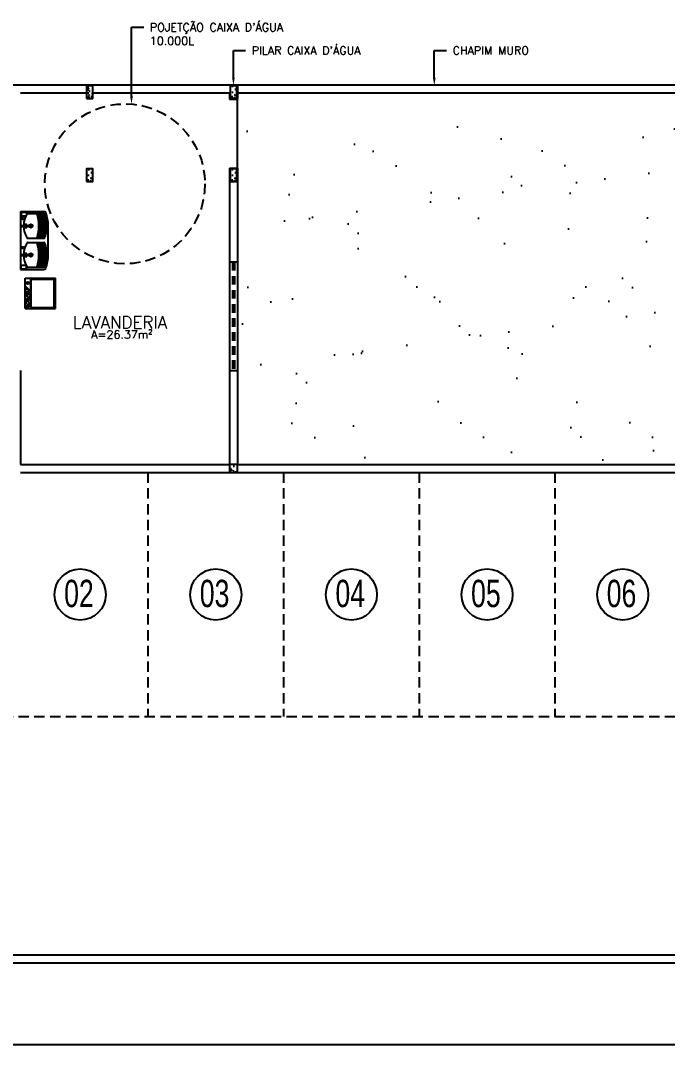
# Model space of a CAD drawing. Header units: millimetres. Extents: x 45003 to 46969, y 6653 to 6979.
# Drawn here: x 45052.52 to 45064.44, y 6835.07 to 6853.96 of the extents above; entities that cross this region are included whole.
import ezdxf
from ezdxf import colors
from ezdxf.entities.mleader import LeaderData, LeaderLine
from ezdxf.math import Vec2, Vec3

# ---------------------------------------------------------------- set-up
doc = ezdxf.new("R2010")
doc.units = ezdxf.units.MM
doc.linetypes.add('CONTINUO', pattern=[0])
doc.linetypes.add('HIDDEN', pattern=[9.525, 6.35, -3.175])
for name, color, linetype in [('ARQ-ALVENARIA', 4, 'Continuous'), ('ARQ-COTAS', 30, 'Continuous'), ('ARQ-EQ-COZ', 1, 'Continuous'), ('ARQ-ESQ-01', 1, 'Continuous'), ('ARQ-ESTRUTURA', 6, 'Continuous'), ('ARQ-HACHURA', 253, 'Continuous'), ('ARQ-PENA-01', 1, 'Continuous'), ('ARQ-PENA-02', 2, 'Continuous'), ('ARQ-PENA-FINA-CINZA', 8, 'Continuous'), ('ARQ-PROJ-01', 1, 'HIDDEN'), ('ARQ-PÇ-HIDROSSAN', 7, 'Continuous'), ('ARQ-TEXTO2', 2, 'Continuous'), ('ARQ-TEXTO3', 3, 'Continuous'), ('meio fio', 2, 'CONTINUO')]:
    doc.layers.add(name, color=color, linetype=linetype)
doc.styles.add('CELIO_COTA', font='technic_.ttf', dxfattribs={"width": 0.85})
doc.styles.add('ROMANS', font='romans.shx')
doc.styles.add('Romans_Anot', font='romans.shx')

# ---------------------------------------------------------------- blocks, each defined once
blk = doc.blocks.new('fdfdf')
at = {"layer": 'ARQ-PÇ-HIDROSSAN', "ltscale": 0.03}
for p, q in [((-0.535, 0), (-1.07, 0)), ((-1.07, 0), (-1.07, -0.432)), ((0, 0), (-0.535, 0)), ((0, 0), (0, -0.432)), ((-1.058, -0.022), (-1.058, -0.102)), ((-1.048, -0.012), (-0.998, -0.012)), ((-1.048, -0.112), (-1.014, -0.112)), ((-1.03, -0.139), (-1.03, -0.431)), ((-0.988, -0.022), (-0.988, -0.1)), ((-0.819, -0.007), (-0.819, -0.007)), ((-0.786, -0.007), (-0.786, -0.007)), ((-0.575, -0.139), (-0.575, -0.431)), ((-0.495, -0.139), (-0.495, -0.431)), ((-0.284, -0.007), (-0.284, -0.007)), ((-0.251, -0.007), (-0.251, -0.007)), ((-0.082, -0.022), (-0.082, -0.1)), ((-0.022, -0.012), (-0.072, -0.012)), ((-0.022, -0.112), (-0.056, -0.112)), ((-0.04, -0.139), (-0.04, -0.431)), ((-0.012, -0.022), (-0.012, -0.102)), ((-0.802, -0.51), (-0.267, -0.51))]:
    blk.add_line(p, q, dxfattribs=at)
at = {"layer": 'ARQ-PÇ-HIDROSSAN', "ltscale": 0.03, "extrusion": (0, 0, -1)}
for points in [[(0.786, -0.007, -0.087348), (0.786, -0.007), (0.778, -0.004, -0.3153), (0.777, -0.002), (0.777, 0), (0.828, 0), (0.828, -0.002, -0.315269), (0.827, -0.004), (0.819, -0.007, -0.087352), (0.819, -0.007)], [(0.251, -0.007, -0.087348), (0.251, -0.007), (0.243, -0.004, -0.3153), (0.242, -0.002), (0.242, 0), (0.293, 0), (0.293, -0.002, -0.315269), (0.292, -0.004), (0.284, -0.007, -0.087352), (0.284, -0.007)]]:
    blk.add_lwpolyline(points, format="xyb", dxfattribs=at)
at = {"layer": 'ARQ-PÇ-HIDROSSAN', "ltscale": 0.03}
for points in [[(-0.815, -0.096), (-0.836, -0.096), (-0.836, -0.107), (-0.815, -0.107)], [(-0.794, -0.134), (-0.794, -0.134), (-0.793, -0.134), (-0.793, -0.134), (-0.791, -0.137), (-0.79, -0.14), (-0.789, -0.143), (-0.79, -0.146), (-0.791, -0.149), (-0.793, -0.152), (-0.793, -0.152), (-0.794, -0.152), (-0.794, -0.152), (-0.796, -0.154), (-0.799, -0.155), (-0.802, -0.156), (-0.806, -0.155), (-0.809, -0.154), (-0.811, -0.152), (-0.811, -0.152), (-0.812, -0.152), (-0.812, -0.152), (-0.814, -0.149), (-0.815, -0.146), (-0.816, -0.143), (-0.815, -0.14), (-0.814, -0.137), (-0.812, -0.134), (-0.812, -0.134), (-0.811, -0.134), (-0.811, -0.134)], [(-0.808, -0.09), (-0.813, -0.091), (-0.813, -0.091), (-0.815, -0.096)], [(-0.813, -0.096), (-0.815, -0.096)], [(-0.808, -0.114), (-0.813, -0.112), (-0.813, -0.112), (-0.815, -0.107)], [(-0.815, -0.107), (-0.813, -0.107), (-0.812, -0.109)], [(-0.814, -0.097), (-0.813, -0.097), (-0.813, -0.097), (-0.813, -0.097), (-0.813, -0.096), (-0.813, -0.096), (-0.813, -0.096)], [(-0.814, -0.105), (-0.814, -0.105), (-0.814, -0.105), (-0.814, -0.104), (-0.814, -0.104), (-0.814, -0.104), (-0.814, -0.103), (-0.814, -0.103), (-0.814, -0.103), (-0.814, -0.102), (-0.814, -0.102), (-0.814, -0.101), (-0.814, -0.101), (-0.814, -0.1), (-0.814, -0.1), (-0.814, -0.1), (-0.814, -0.099), (-0.814, -0.099), (-0.814, -0.099), (-0.814, -0.098), (-0.814, -0.098), (-0.814, -0.098)], [(-0.813, -0.009), (-0.813, -0.093)], [(-0.812, -0.095), (-0.813, -0.096)], [(-0.81, -0.098), (-0.81, -0.099), (-0.811, -0.099), (-0.811, -0.1), (-0.811, -0.101), (-0.811, -0.102), (-0.811, -0.103), (-0.811, -0.104), (-0.811, -0.104), (-0.81, -0.105), (-0.81, -0.106)], [(-0.811, -0.112), (-0.811, -0.143)], [(-0.808, -0.091), (-0.809, -0.092)], [(-0.809, -0.097), (-0.809, -0.096), (-0.808, -0.095)], [(-0.808, -0.109), (-0.808, -0.108), (-0.809, -0.107)], [(-0.808, -0.112), (-0.809, -0.111)], [(-0.797, -0.09), (-0.797, -0.068), (-0.808, -0.068), (-0.808, -0.091)], [(-0.797, -0.091), (-0.797, -0.091), (-0.797, -0.091), (-0.797, -0.091), (-0.798, -0.091), (-0.798, -0.091), (-0.798, -0.091), (-0.799, -0.09), (-0.799, -0.09), (-0.799, -0.09), (-0.799, -0.09), (-0.8, -0.09), (-0.8, -0.09), (-0.8, -0.09), (-0.8, -0.09), (-0.801, -0.09), (-0.801, -0.09), (-0.802, -0.09), (-0.802, -0.09), (-0.802, -0.09), (-0.803, -0.09), (-0.803, -0.09), (-0.804, -0.09), (-0.804, -0.09), (-0.805, -0.09), (-0.805, -0.09), (-0.805, -0.09), (-0.805, -0.09), (-0.806, -0.09), (-0.806, -0.09), (-0.806, -0.09), (-0.807, -0.091), (-0.807, -0.091), (-0.807, -0.091), (-0.808, -0.091), (-0.808, -0.091), (-0.808, -0.091), (-0.808, -0.091)], [(-0.808, -0.112), (-0.808, -0.112), (-0.808, -0.112), (-0.808, -0.112), (-0.807, -0.112), (-0.807, -0.112), (-0.807, -0.113), (-0.806, -0.113), (-0.806, -0.113), (-0.806, -0.113), (-0.806, -0.113), (-0.805, -0.113), (-0.805, -0.113), (-0.805, -0.113), (-0.805, -0.113), (-0.804, -0.113), (-0.804, -0.113), (-0.803, -0.113), (-0.803, -0.113), (-0.802, -0.113), (-0.802, -0.113), (-0.802, -0.113), (-0.801, -0.113), (-0.801, -0.113), (-0.8, -0.113), (-0.8, -0.113), (-0.8, -0.113), (-0.8, -0.113), (-0.799, -0.113), (-0.799, -0.113), (-0.799, -0.113), (-0.799, -0.113), (-0.798, -0.113), (-0.798, -0.112), (-0.798, -0.112), (-0.797, -0.112), (-0.797, -0.112), (-0.797, -0.112), (-0.797, -0.112)], [(-0.808, -0.112), (-0.808, -0.135), (-0.797, -0.135), (-0.797, -0.112)], [(-0.807, -0.094), (-0.806, -0.094), (-0.805, -0.094), (-0.805, -0.093), (-0.804, -0.093), (-0.802, -0.093), (-0.801, -0.093), (-0.8, -0.093), (-0.8, -0.094), (-0.799, -0.094), (-0.798, -0.094)], [(-0.807, -0.109), (-0.806, -0.11), (-0.805, -0.11), (-0.805, -0.11), (-0.804, -0.11), (-0.802, -0.11), (-0.801, -0.11), (-0.8, -0.11), (-0.8, -0.11), (-0.799, -0.109), (-0.798, -0.109)], [(-0.797, -0.09), (-0.792, -0.091), (-0.792, -0.091), (-0.79, -0.096)], [(-0.797, -0.091), (-0.797, -0.09)], [(-0.796, -0.092), (-0.797, -0.091)], [(-0.796, -0.096), (-0.797, -0.095), (-0.797, -0.095)], [(-0.79, -0.107), (-0.792, -0.112), (-0.792, -0.112), (-0.797, -0.114)], [(-0.796, -0.107), (-0.796, -0.108), (-0.797, -0.108)], [(-0.797, -0.112), (-0.796, -0.111)], [(-0.795, -0.097), (-0.795, -0.098), (-0.794, -0.099), (-0.794, -0.099), (-0.794, -0.1), (-0.794, -0.102)], [(-0.795, -0.106), (-0.795, -0.105), (-0.794, -0.104), (-0.794, -0.104), (-0.794, -0.103), (-0.794, -0.102)], [(-0.794, -0.112), (-0.794, -0.143)], [(-0.792, -0.096), (-0.793, -0.095)], [(-0.792, -0.107), (-0.793, -0.109)], [(-0.792, -0.009), (-0.792, -0.093)], [(-0.792, -0.096), (-0.792, -0.096), (-0.792, -0.096), (-0.792, -0.097), (-0.792, -0.097), (-0.792, -0.097), (-0.791, -0.097)], [(-0.79, -0.107), (-0.769, -0.107), (-0.769, -0.096), (-0.792, -0.096)], [(-0.791, -0.106), (-0.792, -0.106), (-0.792, -0.107), (-0.792, -0.107), (-0.792, -0.107), (-0.792, -0.107), (-0.792, -0.107)], [(-0.792, -0.107), (-0.79, -0.107)], [(-0.791, -0.098), (-0.791, -0.098), (-0.791, -0.098), (-0.791, -0.099), (-0.791, -0.099), (-0.791, -0.099), (-0.791, -0.1), (-0.791, -0.1), (-0.791, -0.1), (-0.791, -0.101), (-0.791, -0.101), (-0.791, -0.102), (-0.791, -0.102), (-0.791, -0.103), (-0.791, -0.103), (-0.791, -0.103), (-0.791, -0.104), (-0.791, -0.104), (-0.791, -0.104), (-0.791, -0.105), (-0.791, -0.105), (-0.791, -0.105), (-0.791, -0.106)], [(-0.28, -0.096), (-0.301, -0.096), (-0.301, -0.107), (-0.28, -0.107)], [(-0.259, -0.134), (-0.259, -0.134), (-0.258, -0.134), (-0.258, -0.134), (-0.256, -0.137), (-0.255, -0.14), (-0.254, -0.143), (-0.255, -0.146), (-0.256, -0.149), (-0.258, -0.152), (-0.258, -0.152), (-0.259, -0.152), (-0.259, -0.152), (-0.261, -0.154), (-0.264, -0.155), (-0.267, -0.156), (-0.271, -0.155), (-0.274, -0.154), (-0.276, -0.152), (-0.276, -0.152), (-0.277, -0.152), (-0.277, -0.152), (-0.279, -0.149), (-0.28, -0.146), (-0.281, -0.143), (-0.28, -0.14), (-0.279, -0.137), (-0.277, -0.134), (-0.277, -0.134), (-0.276, -0.134), (-0.276, -0.134)], [(-0.273, -0.09), (-0.278, -0.091), (-0.278, -0.091), (-0.28, -0.096)], [(-0.278, -0.096), (-0.28, -0.096)], [(-0.273, -0.114), (-0.278, -0.112), (-0.278, -0.112), (-0.28, -0.107)], [(-0.28, -0.107), (-0.278, -0.107), (-0.277, -0.109)], [(-0.279, -0.097), (-0.278, -0.097), (-0.278, -0.097), (-0.278, -0.097), (-0.278, -0.096), (-0.278, -0.096), (-0.278, -0.096)], [(-0.279, -0.105), (-0.279, -0.105), (-0.279, -0.105), (-0.279, -0.104), (-0.279, -0.104), (-0.279, -0.104), (-0.279, -0.103), (-0.279, -0.103), (-0.279, -0.103), (-0.279, -0.102), (-0.279, -0.102), (-0.279, -0.101), (-0.279, -0.101), (-0.279, -0.1), (-0.279, -0.1), (-0.279, -0.1), (-0.279, -0.099), (-0.279, -0.099), (-0.279, -0.099), (-0.279, -0.098), (-0.279, -0.098), (-0.279, -0.098)], [(-0.278, -0.009), (-0.278, -0.093)], [(-0.277, -0.095), (-0.278, -0.096)], [(-0.275, -0.098), (-0.275, -0.099), (-0.276, -0.099), (-0.276, -0.1), (-0.276, -0.101), (-0.276, -0.102), (-0.276, -0.103), (-0.276, -0.104), (-0.276, -0.104), (-0.275, -0.105), (-0.275, -0.106)], [(-0.276, -0.112), (-0.276, -0.143)], [(-0.273, -0.091), (-0.274, -0.092)], [(-0.274, -0.097), (-0.274, -0.096), (-0.273, -0.095)], [(-0.273, -0.109), (-0.273, -0.108), (-0.274, -0.107)], [(-0.273, -0.112), (-0.274, -0.111)], [(-0.262, -0.09), (-0.262, -0.068), (-0.273, -0.068), (-0.273, -0.091)], [(-0.262, -0.091), (-0.262, -0.091), (-0.262, -0.091), (-0.262, -0.091), (-0.263, -0.091), (-0.263, -0.091), (-0.263, -0.091), (-0.264, -0.09), (-0.264, -0.09), (-0.264, -0.09), (-0.264, -0.09), (-0.265, -0.09), (-0.265, -0.09), (-0.265, -0.09), (-0.265, -0.09), (-0.266, -0.09), (-0.266, -0.09), (-0.267, -0.09), (-0.267, -0.09), (-0.267, -0.09), (-0.268, -0.09), (-0.268, -0.09), (-0.269, -0.09), (-0.269, -0.09), (-0.27, -0.09), (-0.27, -0.09), (-0.27, -0.09), (-0.27, -0.09), (-0.271, -0.09), (-0.271, -0.09), (-0.271, -0.09), (-0.272, -0.091), (-0.272, -0.091), (-0.272, -0.091), (-0.273, -0.091), (-0.273, -0.091), (-0.273, -0.091), (-0.273, -0.091)], [(-0.273, -0.112), (-0.273, -0.112), (-0.273, -0.112), (-0.273, -0.112), (-0.272, -0.112), (-0.272, -0.112), (-0.272, -0.113), (-0.271, -0.113), (-0.271, -0.113), (-0.271, -0.113), (-0.271, -0.113), (-0.27, -0.113), (-0.27, -0.113), (-0.27, -0.113), (-0.27, -0.113), (-0.269, -0.113), (-0.269, -0.113), (-0.268, -0.113), (-0.268, -0.113), (-0.267, -0.113), (-0.267, -0.113), (-0.267, -0.113), (-0.266, -0.113), (-0.266, -0.113), (-0.265, -0.113), (-0.265, -0.113), (-0.265, -0.113), (-0.265, -0.113), (-0.264, -0.113), (-0.264, -0.113), (-0.264, -0.113), (-0.264, -0.113), (-0.263, -0.113), (-0.263, -0.112), (-0.263, -0.112), (-0.262, -0.112), (-0.262, -0.112), (-0.262, -0.112), (-0.262, -0.112)], [(-0.273, -0.112), (-0.273, -0.135), (-0.262, -0.135), (-0.262, -0.112)], [(-0.272, -0.094), (-0.271, -0.094), (-0.27, -0.094), (-0.27, -0.093), (-0.269, -0.093), (-0.267, -0.093), (-0.266, -0.093), (-0.265, -0.093), (-0.265, -0.094), (-0.264, -0.094), (-0.263, -0.094)], [(-0.272, -0.109), (-0.271, -0.11), (-0.27, -0.11), (-0.27, -0.11), (-0.269, -0.11), (-0.267, -0.11), (-0.266, -0.11), (-0.265, -0.11), (-0.265, -0.11), (-0.264, -0.109), (-0.263, -0.109)], [(-0.262, -0.09), (-0.257, -0.091), (-0.257, -0.091), (-0.255, -0.096)], [(-0.262, -0.091), (-0.262, -0.09)], [(-0.261, -0.092), (-0.262, -0.091)], [(-0.261, -0.096), (-0.262, -0.095), (-0.262, -0.095)], [(-0.255, -0.107), (-0.257, -0.112), (-0.257, -0.112), (-0.262, -0.114)], [(-0.261, -0.107), (-0.261, -0.108), (-0.262, -0.108)], [(-0.262, -0.112), (-0.261, -0.111)], [(-0.26, -0.097), (-0.26, -0.098), (-0.259, -0.099), (-0.259, -0.099), (-0.259, -0.1), (-0.259, -0.102)], [(-0.26, -0.106), (-0.26, -0.105), (-0.259, -0.104), (-0.259, -0.104), (-0.259, -0.103), (-0.259, -0.102)], [(-0.259, -0.112), (-0.259, -0.143)], [(-0.257, -0.096), (-0.258, -0.095)], [(-0.257, -0.107), (-0.258, -0.109)], [(-0.257, -0.009), (-0.257, -0.093)], [(-0.257, -0.096), (-0.257, -0.096), (-0.257, -0.096), (-0.257, -0.097), (-0.257, -0.097), (-0.257, -0.097), (-0.256, -0.097)], [(-0.255, -0.107), (-0.234, -0.107), (-0.234, -0.096), (-0.257, -0.096)], [(-0.256, -0.106), (-0.257, -0.106), (-0.257, -0.107), (-0.257, -0.107), (-0.257, -0.107), (-0.257, -0.107), (-0.257, -0.107)], [(-0.257, -0.107), (-0.255, -0.107)], [(-0.256, -0.098), (-0.256, -0.098), (-0.256, -0.098), (-0.256, -0.099), (-0.256, -0.099), (-0.256, -0.099), (-0.256, -0.1), (-0.256, -0.1), (-0.256, -0.1), (-0.256, -0.101), (-0.256, -0.101), (-0.256, -0.102), (-0.256, -0.102), (-0.256, -0.103), (-0.256, -0.103), (-0.256, -0.103), (-0.256, -0.104), (-0.256, -0.104), (-0.256, -0.104), (-0.256, -0.105), (-0.256, -0.105), (-0.256, -0.105), (-0.256, -0.106)]]:
    blk.add_lwpolyline(points, dxfattribs=at)
for points in [[(-0.819, -0.007, 0.388884), (-0.817, -0.009), (-0.815, -0.009), (-0.813, -0.009)], [(-0.808, -0.091, 0.277736), (-0.814, -0.102, 1), (-0.791, -0.102, 0.277743), (-0.797, -0.091)], [(-0.813, -0.009), (-0.79, -0.009), (-0.788, -0.009, 0.388884), (-0.786, -0.007)], [(-0.808, -0.095, 0.226245), (-0.811, -0.102, 1), (-0.794, -0.102)], [(-0.811, -0.143, 1), (-0.794, -0.143)], [(-0.797, -0.091, 0.24851), (-0.808, -0.091)], [(-0.794, -0.102, 0.630995), (-0.808, -0.095)], [(-0.284, -0.007, 0.388884), (-0.282, -0.009), (-0.28, -0.009), (-0.278, -0.009)], [(-0.273, -0.091, 0.277736), (-0.279, -0.102, 1), (-0.256, -0.102, 0.277743), (-0.262, -0.091)], [(-0.278, -0.009), (-0.255, -0.009), (-0.253, -0.009, 0.388884), (-0.251, -0.007)], [(-0.273, -0.095, 0.226245), (-0.276, -0.102, 1), (-0.259, -0.102)], [(-0.276, -0.143, 1), (-0.259, -0.143)], [(-0.262, -0.091, 0.24851), (-0.273, -0.091)], [(-0.259, -0.102, 0.630995), (-0.273, -0.095)]]:
    blk.add_lwpolyline(points, format="xyb", dxfattribs=at)
for points in [[(-0.792, -0.104), (-0.792, -0.105), (-0.792, -0.106), (-0.793, -0.107), (-0.794, -0.108), (-0.795, -0.109), (-0.796, -0.11), (-0.796, -0.11), (-0.797, -0.111), (-0.798, -0.112), (-0.799, -0.112), (-0.8, -0.112), (-0.801, -0.112), (-0.802, -0.112), (-0.804, -0.112), (-0.805, -0.112), (-0.806, -0.112), (-0.807, -0.112), (-0.808, -0.111), (-0.809, -0.11), (-0.809, -0.11), (-0.81, -0.109), (-0.811, -0.108), (-0.812, -0.107), (-0.813, -0.106), (-0.813, -0.105), (-0.813, -0.104), (-0.813, -0.103), (-0.813, -0.102), (-0.813, -0.1), (-0.813, -0.099), (-0.813, -0.098), (-0.813, -0.098), (-0.812, -0.096), (-0.811, -0.095), (-0.81, -0.094), (-0.809, -0.093), (-0.809, -0.093), (-0.808, -0.092), (-0.807, -0.092), (-0.806, -0.091), (-0.805, -0.091), (-0.804, -0.091), (-0.802, -0.091), (-0.801, -0.091), (-0.8, -0.091), (-0.799, -0.091), (-0.798, -0.092), (-0.797, -0.092), (-0.796, -0.093), (-0.796, -0.093), (-0.795, -0.094), (-0.794, -0.095), (-0.793, -0.096), (-0.792, -0.098), (-0.792, -0.098), (-0.792, -0.099), (-0.792, -0.1), (-0.792, -0.102), (-0.792, -0.103)], [(-0.802, -0.102), (-0.802, -0.102), (-0.802, -0.102), (-0.802, -0.102), (-0.802, -0.102), (-0.802, -0.102), (-0.802, -0.102), (-0.803, -0.102), (-0.803, -0.102), (-0.803, -0.102), (-0.803, -0.102), (-0.803, -0.102), (-0.803, -0.102), (-0.803, -0.102), (-0.803, -0.102), (-0.803, -0.102), (-0.803, -0.102), (-0.803, -0.102), (-0.802, -0.102), (-0.802, -0.102), (-0.802, -0.102), (-0.802, -0.102), (-0.802, -0.102), (-0.802, -0.102)], [(-0.257, -0.104), (-0.257, -0.105), (-0.257, -0.106), (-0.258, -0.107), (-0.259, -0.108), (-0.26, -0.109), (-0.261, -0.11), (-0.261, -0.11), (-0.262, -0.111), (-0.263, -0.112), (-0.264, -0.112), (-0.265, -0.112), (-0.266, -0.112), (-0.267, -0.112), (-0.269, -0.112), (-0.27, -0.112), (-0.271, -0.112), (-0.272, -0.112), (-0.273, -0.111), (-0.274, -0.11), (-0.274, -0.11), (-0.275, -0.109), (-0.276, -0.108), (-0.277, -0.107), (-0.278, -0.106), (-0.278, -0.105), (-0.278, -0.104), (-0.278, -0.103), (-0.278, -0.102), (-0.278, -0.1), (-0.278, -0.099), (-0.278, -0.098), (-0.278, -0.098), (-0.277, -0.096), (-0.276, -0.095), (-0.275, -0.094), (-0.274, -0.093), (-0.274, -0.093), (-0.273, -0.092), (-0.272, -0.092), (-0.271, -0.091), (-0.27, -0.091), (-0.269, -0.091), (-0.267, -0.091), (-0.266, -0.091), (-0.265, -0.091), (-0.264, -0.091), (-0.263, -0.092), (-0.262, -0.092), (-0.261, -0.093), (-0.261, -0.093), (-0.26, -0.094), (-0.259, -0.095), (-0.258, -0.096), (-0.257, -0.098), (-0.257, -0.098), (-0.257, -0.099), (-0.257, -0.1), (-0.257, -0.102), (-0.257, -0.103)], [(-0.267, -0.102), (-0.267, -0.102), (-0.267, -0.102), (-0.267, -0.102), (-0.267, -0.102), (-0.267, -0.102), (-0.267, -0.102), (-0.268, -0.102), (-0.268, -0.102), (-0.268, -0.102), (-0.268, -0.102), (-0.268, -0.102), (-0.268, -0.102), (-0.268, -0.102), (-0.268, -0.102), (-0.268, -0.102), (-0.268, -0.102), (-0.268, -0.102), (-0.267, -0.102), (-0.267, -0.102), (-0.267, -0.102), (-0.267, -0.102), (-0.267, -0.102), (-0.267, -0.102)]]:
    blk.add_lwpolyline(points, close=True, dxfattribs=at)
for centre, radius in [((-0.802, -0.19), 0.032), ((-0.802, -0.19), 0.0225), ((-0.667, -0.04), 0.0175), ((-0.267, -0.19), 0.032), ((-0.267, -0.19), 0.0225), ((-0.132, -0.04), 0.0175)]:
    blk.add_circle(centre, radius, dxfattribs=at)
for centre, radius, start, end in [((-1.048, -0.022), 0.01, 90, 180), ((-1.048, -0.102), 0.01, 180, 270), ((-1.005, -0.139), 0.025, 119.949, 180), ((-0.802, -0.491), 0.431, 91.417, 119.949), ((-1.014, -0.114), 0.0015, 299.2523, 90), ((-0.998, -0.022), 0.01, 0, 90), ((-0.986, -0.1), 0.0015, 180, 295.2015), ((-0.802, -0.491), 0.431, 60.051, 88.5831), ((-0.6, -0.139), 0.025, 0, 60.051), ((-0.47, -0.139), 0.025, 119.949, 180), ((-0.267, -0.491), 0.431, 91.417, 119.949), ((-0.267, -0.491), 0.431, 60.051, 88.5831), ((-0.084, -0.1), 0.0015, 244.7985, 0), ((-0.072, -0.022), 0.01, 90, 180), ((-0.056, -0.114), 0.0015, 90, 240.7477), ((-0.065, -0.139), 0.025, 0, 60.051), ((-0.022, -0.022), 0.01, 0, 90), ((-0.022, -0.102), 0.01, 270, 0), ((-1.018, -0.296), 0.012, 180, 253.0423), ((-0.802, 0.411), 0.751, 253.0423, 286.9577), ((-0.998, -0.321), 0.00699, 75.0565, 255.0564), ((-0.998, -0.35), 0.00699, 75.0565, 255.0564), ((-0.998, -0.378), 0.00699, 75.0565, 255.0564), ((-0.802, 0.411), 0.765, 255.0564, 284.9436), ((-0.802, 0.382), 0.765, 255.0564, 284.9436), ((-0.802, 0.382), 0.751, 255.0564, 284.9436), ((-0.802, 0.354), 0.751, 255.0564, 284.9436), ((-0.607, -0.321), 0.00699, 284.9436, 104.9435), ((-0.607, -0.35), 0.00699, 284.9436, 104.9435), ((-0.607, -0.378), 0.00699, 284.9436, 104.9435), ((-0.587, -0.296), 0.012, 286.9577, 0), ((-0.483, -0.296), 0.012, 180, 253.0423), ((-0.267, 0.411), 0.751, 253.0423, 286.9577), ((-0.463, -0.321), 0.00699, 75.0565, 255.0564), ((-0.463, -0.35), 0.00699, 75.0565, 255.0564), ((-0.463, -0.378), 0.00699, 75.0565, 255.0564), ((-0.267, 0.411), 0.765, 255.0564, 284.9436), ((-0.267, 0.382), 0.765, 255.0564, 284.9436), ((-0.267, 0.382), 0.751, 255.0564, 284.9436), ((-0.267, 0.354), 0.751, 255.0564, 284.9436), ((-0.072, -0.321), 0.00699, 284.9436, 104.9435), ((-0.072, -0.35), 0.00699, 284.9436, 104.9435), ((-0.072, -0.378), 0.00699, 284.9436, 104.9435), ((-0.052, -0.296), 0.012, 286.9577, 0), ((-1.03, -0.432), 0.04, 180, 251.0502), ((-0.802, 0.231), 0.741, 251.0502, 270), ((-1.005, -0.431), 0.025, 180, 252.9734), ((-0.802, 0.231), 0.717, 252.9734, 287.0266), ((-0.998, -0.407), 0.00699, 75.0565, 255.0564), ((-0.998, -0.435), 0.00699, 75.0565, 255.0564), ((-0.802, 0.354), 0.765, 255.0564, 284.9436), ((-0.802, 0.325), 0.765, 255.0564, 284.9436), ((-0.802, 0.297), 0.765, 255.0564, 284.9436), ((-0.802, 0.325), 0.751, 255.0564, 284.9436), ((-0.802, 0.297), 0.751, 255.0564, 284.9436), ((-0.607, -0.407), 0.00699, 284.9436, 104.9435), ((-0.607, -0.435), 0.00699, 284.9436, 104.9435), ((-0.6, -0.431), 0.025, 287.0266, 0), ((-0.47, -0.431), 0.025, 180, 252.9734), ((-0.267, 0.231), 0.717, 252.9734, 287.0266), ((-0.463, -0.407), 0.00699, 75.0565, 255.0564), ((-0.463, -0.435), 0.00699, 75.0565, 255.0564), ((-0.267, 0.354), 0.765, 255.0564, 284.9436), ((-0.267, 0.325), 0.765, 255.0564, 284.9436), ((-0.267, 0.297), 0.765, 255.0564, 284.9436), ((-0.267, 0.325), 0.751, 255.0564, 284.9436), ((-0.267, 0.297), 0.751, 255.0564, 284.9436), ((-0.267, 0.231), 0.741, 270, 288.9498), ((-0.072, -0.407), 0.00699, 284.9436, 104.9435), ((-0.072, -0.435), 0.00699, 284.9436, 104.9435), ((-0.065, -0.431), 0.025, 287.0266, 0), ((-0.04, -0.432), 0.04, 288.9498, 0)]:
    blk.add_arc(centre, radius, start, end, dxfattribs=at)
for points in [[(-0.814, -0.097), (-0.814, -0.098), (-0.814, -0.098), (-0.814, -0.098)], [(-0.791, -0.097), (-0.791, -0.098), (-0.791, -0.098), (-0.791, -0.098)], [(-0.791, -0.106), (-0.791, -0.106), (-0.791, -0.106), (-0.791, -0.106)], [(-0.279, -0.097), (-0.279, -0.098), (-0.279, -0.098), (-0.279, -0.098)], [(-0.256, -0.097), (-0.256, -0.098), (-0.256, -0.098), (-0.256, -0.098)], [(-0.256, -0.106), (-0.256, -0.106), (-0.256, -0.106), (-0.256, -0.106)]]:
    blk.add_open_spline(points, degree=3, dxfattribs=at)
blk = doc.blocks.new('*X124')
at = {"color": 0}
for p, q in [((81.281, 89.907), (81.329, 89.955)), ((81.281, 89.943), (81.293, 89.955)), ((81.291, 89.882), (81.335, 89.926)), ((81.308, 89.864), (81.399, 89.955)), ((81.344, 89.935), (81.344, 89.935)), ((81.353, 89.944), (81.364, 89.955)), ((81.379, 89.864), (81.47, 89.955)), ((81.388, 89.909), (81.432, 89.953)), ((81.423, 89.873), (81.468, 89.917)), ((81.45, 89.864), (81.541, 89.955)), ((81.476, 89.926), (81.476, 89.926)), ((81.485, 89.935), (81.505, 89.955)), ((81.521, 89.864), (81.611, 89.955)), ((81.521, 89.9), (81.565, 89.944)), ((81.556, 89.864), (81.6, 89.909)), ((81.574, 89.953), (81.574, 89.953)), ((81.591, 89.864), (81.682, 89.955)), ((81.609, 89.917), (81.609, 89.917)), ((81.618, 89.926), (81.647, 89.955)), ((81.282, 89.873), (81.282, 89.873)), ((81.344, 89.864), (81.37, 89.891)), ((81.379, 89.9), (81.379, 89.9)), ((81.485, 89.864), (81.503, 89.882)), ((81.512, 89.891), (81.512, 89.891))]:
    blk.add_line(p, q, dxfattribs=at)
blk = doc.blocks.new('Mroup1p')
for p, q in [((-0.56, 0), (-0.56, -0.56)), ((-0.56, 0), (0, 0)), ((-0.14, 0), (-0.231, -0.091)), ((0, 0), (0, -0.56)), ((-0.54, -0.111), (-0.54, -0.54)), ((-0.54, -0.111), (-0.02, -0.111)), ((-0.02, -0.111), (-0.02, -0.54)), ((-0.56, -0.56), (0, -0.56)), ((-0.54, -0.54), (-0.02, -0.54))]:
    blk.add_line(p, q)
at = {"const_width": 0.005}
blk.add_lwpolyline([(-0.56, -0.091), (0, -0.091)], dxfattribs=at)
blk.add_circle((-0.09, -0.052), 0.0235)
blk.add_blockref('*X124', (-81.841, -89.955))

msp = doc.modelspace()

# ---------------------------------------------------------------- hatches: boundary and pattern name
at = {"layer": 'ARQ-HACHURA'}
h = msp.add_hatch(dxfattribs=at)
h.set_pattern_fill('AR-CONC', color=256, scale=0.03, double=1)
h.set_pattern_definition([(50, (0, -26.11497), (0.2151780548, -0.0188256405), [0.0225, -0.2475]), (355, (0, -26.11497), (-0.0416254001, 0.2256576401), [0.018, -0.198]), (100.45144446, (0.01793, -26.11654), (0.173552654, 0.2068319973), [0.0191220576, -0.2103426336]), (46.1842, (0, -26.05497), (0.3201723992, -0.0496557842), [0.03375, -0.37125]), (96.6356355, (0.02668, -26.0591), (0.2803985837, 0.2922355802), [0.0286831026, -0.315514128]), (351.184164, (0, -26.05497), (0.2803985835, 0.29223558), [0.027, -0.2970000003]), (21, (0.03, -26.06997), (0.17907211564, -0.1207856672), [0.0225, -0.2475]), (326, (0.03, -26.06997), (0.0729945996, 0.2175450135), [0.018, -0.198]), (71.45144474, (0.04492, -26.08003), (0.252066713, 0.0967593458), [0.019122057, -0.2103426336]), (37.5, (0, -26.11497), (0.0036479566, 0.09986815615), [0, -0.1956, 0, -0.201, 0, -0.19875]), (7.5, (0, -26.11497), (0.07892086123, 0.11832351356), [0, -0.1146, 0, -0.1911, 0, -0.07575]), (327.5, (-0.0669, -26.11497), (0.16014673085, -0.00676646152), [0, -0.075, 0, -0.234, 0, -0.3105]), (317.5, (-0.0969, -26.11497), (0.1749558508, 0.0300314947), [0, -0.0975, 0, -0.1554, 0, -0.2205])])
h.paths.add_polyline_path([(45053.851, 6852.759), (45053.731, 6852.759), (45053.731, 6852.524), (45053.851, 6852.524)])
h = msp.add_hatch(dxfattribs=at)
h.set_pattern_fill('AR-CONC', color=256, scale=0.03, double=1)
h.set_pattern_definition([(50, (45056.50148, 6852.75934), (0.21518, -0.01883), [0.0225, -0.2475]), (355, (45056.50148, 6852.75934), (-0.04163, 0.22566), [0.018, -0.198]), (100.45, (45056.51941, 6852.75777), (0.17355, 0.20683), [0.01912, -0.21034]), (46.18, (45056.50148, 6852.81934), (0.32017, -0.04966), [0.03375, -0.37125]), (96.64, (45056.52816, 6852.8152), (0.2804, 0.29224), [0.02868, -0.31551]), (351.18, (45056.50148, 6852.81934), (0.2804, 0.29224), [0.027, -0.297]), (21, (45056.53148, 6852.80434), (0.17907, -0.12079), [0.0225, -0.2475]), (326, (45056.53148, 6852.80434), (0.073, 0.21755), [0.018, -0.198]), (71.45, (45056.5464, 6852.79428), (0.25207, 0.09676), [0.01912, -0.21034]), (37.5, (45056.50148, 6852.75934), (0.003648, 0.099868), [0, -0.1956, 0, -0.201, 0, -0.19875]), (7.5, (45056.50148, 6852.75934), (0.07892, 0.118324), [0, -0.1146, 0, -0.1911, 0, -0.07575]), (327.5, (45056.43458, 6852.75934), (0.160147, -0.006766), [0, -0.075, 0, -0.234, 0, -0.3105]), (317.5, (45056.40458, 6852.75934), (0.174956, 0.03003), [0, -0.0975, 0, -0.1554, 0, -0.2205])])
h.paths.add_polyline_path([(45056.501, 6852.759), (45056.381, 6852.759), (45056.381, 6852.524), (45056.501, 6852.524)])
h = msp.add_hatch(dxfattribs=at)
h.set_pattern_fill('AR-SAND', color=256)
h.set_pattern_definition([(37.5, (0, 12.1425), (-0.06299336, 1.92682377), [0, -1.52, 0, -1.7, 0, -1.625]), (7.5, (0, 12.1425), (1.7697767, 2.82214607), [0, -0.82, 0, -1.37, 0, -0.525]), (327.5, (-1.23, 12.1425), (3.11414186, 0.005659054), [0, -0.5, 0, -1.8, 0, -2.35]), (317.5, (-1.23, 12.1425), (3.0061266, 0.87767556), [0, -0.25, 0, -1.18, 0, -1.35])])
h.paths.add_polyline_path([(45088.216, 6852.624), (45056.516, 6852.624), (45056.516, 6852.509), (45056.516, 6851.239), (45056.516, 6845.774), (45088.216, 6845.774)])
h.paths.add_polyline_path([(45069.749, 6848.225), (45073.836, 6848.225), (45073.836, 6848.562), (45069.749, 6848.562)], flags=24)
h = msp.add_hatch(dxfattribs=at)
h.set_pattern_fill('AR-CONC', color=256, scale=0.03, double=1)
h.set_pattern_definition([(50, (45053.85148, 6851.22434), (0.21518, -0.01883), [0.0225, -0.2475]), (355, (45053.85148, 6851.22434), (-0.04163, 0.22566), [0.018, -0.198]), (100.45, (45053.86941, 6851.22277), (0.17355, 0.20683), [0.01912, -0.21034]), (46.18, (45053.85148, 6851.28434), (0.32017, -0.04966), [0.03375, -0.37125]), (96.64, (45053.87816, 6851.2802), (0.2804, 0.29224), [0.02868, -0.31551]), (351.18, (45053.85148, 6851.28434), (0.2804, 0.29224), [0.027, -0.297]), (21, (45053.88148, 6851.26934), (0.17907, -0.12079), [0.0225, -0.2475]), (326, (45053.88148, 6851.26934), (0.073, 0.21755), [0.018, -0.198]), (71.45, (45053.8964, 6851.25928), (0.25207, 0.09676), [0.01912, -0.21034]), (37.5, (45053.85148, 6851.22434), (0.003648, 0.099868), [0, -0.1956, 0, -0.201, 0, -0.19875]), (7.5, (45053.85148, 6851.22434), (0.07892, 0.118324), [0, -0.1146, 0, -0.1911, 0, -0.07575]), (327.5, (45053.78458, 6851.22434), (0.160147, -0.006766), [0, -0.075, 0, -0.234, 0, -0.3105]), (317.5, (45053.75458, 6851.22434), (0.174956, 0.03003), [0, -0.0975, 0, -0.1554, 0, -0.2205])])
h.paths.add_polyline_path([(45053.851, 6851.224), (45053.731, 6851.224), (45053.731, 6850.989), (45053.851, 6850.989)])
h = msp.add_hatch(dxfattribs=at)
h.set_pattern_fill('AR-CONC', color=256, scale=0.03, double=1)
h.set_pattern_definition([(50, (45056.50148, 6851.22434), (0.21518, -0.01883), [0.0225, -0.2475]), (355, (45056.50148, 6851.22434), (-0.04163, 0.22566), [0.018, -0.198]), (100.45, (45056.51941, 6851.22277), (0.17355, 0.20683), [0.01912, -0.21034]), (46.18, (45056.50148, 6851.28434), (0.32017, -0.04966), [0.03375, -0.37125]), (96.64, (45056.52816, 6851.2802), (0.2804, 0.29224), [0.02868, -0.31551]), (351.18, (45056.50148, 6851.28434), (0.2804, 0.29224), [0.027, -0.297]), (21, (45056.53148, 6851.26934), (0.17907, -0.12079), [0.0225, -0.2475]), (326, (45056.53148, 6851.26934), (0.073, 0.21755), [0.018, -0.198]), (71.45, (45056.5464, 6851.25928), (0.25207, 0.09676), [0.01912, -0.21034]), (37.5, (45056.50148, 6851.22434), (0.003648, 0.099868), [0, -0.1956, 0, -0.201, 0, -0.19875]), (7.5, (45056.50148, 6851.22434), (0.07892, 0.118324), [0, -0.1146, 0, -0.1911, 0, -0.07575]), (327.5, (45056.43458, 6851.22434), (0.160147, -0.006766), [0, -0.075, 0, -0.234, 0, -0.3105]), (317.5, (45056.40458, 6851.22434), (0.174956, 0.03003), [0, -0.0975, 0, -0.1554, 0, -0.2205])])
h.paths.add_polyline_path([(45056.501, 6851.224), (45056.381, 6851.224), (45056.381, 6850.989), (45056.501, 6850.989)])
h = msp.add_hatch(dxfattribs=at)
h.set_pattern_fill('AR-CONC', color=256, scale=0.03, double=1)
h.set_pattern_definition([(50, (45056.36648, 6845.62434), (0.21518, -0.01883), [0.0225, -0.2475]), (355, (45056.36648, 6845.62434), (-0.04163, 0.22566), [0.018, -0.198]), (100.45, (45056.38441, 6845.62277), (0.17355, 0.20683), [0.01912, -0.21034]), (46.18, (45056.36648, 6845.68434), (0.32017, -0.04966), [0.03375, -0.37125]), (96.64, (45056.39316, 6845.6802), (0.2804, 0.29224), [0.02868, -0.31551]), (351.18, (45056.36648, 6845.68434), (0.2804, 0.29224), [0.027, -0.297]), (21, (45056.39648, 6845.66934), (0.17907, -0.12079), [0.0225, -0.2475]), (326, (45056.39648, 6845.66934), (0.073, 0.21755), [0.018, -0.198]), (71.45, (45056.4114, 6845.65928), (0.25207, 0.09676), [0.01912, -0.21034]), (37.5, (45056.36648, 6845.62434), (0.003648, 0.099868), [0, -0.1956, 0, -0.201, 0, -0.19875]), (7.5, (45056.36648, 6845.62434), (0.07892, 0.118324), [0, -0.1146, 0, -0.1911, 0, -0.07575]), (327.5, (45056.29958, 6845.62434), (0.160147, -0.006766), [0, -0.075, 0, -0.234, 0, -0.3105]), (317.5, (45056.26958, 6845.62434), (0.174956, 0.03003), [0, -0.0975, 0, -0.1554, 0, -0.2205])])
h.paths.add_polyline_path([(45056.516, 6845.774), (45056.366, 6845.774), (45056.366, 6845.624), (45056.516, 6845.624)])

# ---------------------------------------------------------------- linework, layer by layer
at = {"layer": 'ARQ-ALVENARIA'}
for p, q in [((45052.366, 6852.774), (45056.516, 6852.774)), ((45052.516, 6852.624), (45053.716, 6852.624)), ((45053.866, 6852.624), (45056.366, 6852.624)), ((45056.366, 6852.624), (45056.366, 6852.509)), ((45056.516, 6852.774), (45056.516, 6852.509)), ((45056.366, 6852.509), (45056.516, 6852.509)), ((45056.366, 6851.239), (45056.366, 6849.507)), ((45056.366, 6851.239), (45056.516, 6851.239)), ((45056.516, 6851.239), (45056.516, 6849.507)), ((45056.366, 6849.507), (45056.516, 6849.507)), ((45052.516, 6847.507), (45052.516, 6845.774)), ((45056.366, 6847.507), (45056.366, 6845.774)), ((45056.366, 6847.507), (45056.516, 6847.507)), ((45056.516, 6847.507), (45056.516, 6845.774)), ((45052.516, 6845.774), (45056.366, 6845.774)), ((45052.516, 6845.624), (45056.366, 6845.624))]:
    msp.add_line(p, q, dxfattribs=at)
at = {"layer": 'ARQ-ESQ-01'}
for p, q in [((45056.366, 6849.507), (45056.366, 6847.507)), ((45056.516, 6849.507), (45056.516, 6847.507))]:
    msp.add_line(p, q, dxfattribs=at)
at = {"layer": 'ARQ-ESTRUTURA'}
for points in [[(45053.731, 6852.524), (45053.851, 6852.524), (45053.851, 6852.759), (45053.731, 6852.759)], [(45056.381, 6852.524), (45056.501, 6852.524), (45056.501, 6852.759), (45056.381, 6852.759)], [(45053.731, 6850.989), (45053.851, 6850.989), (45053.851, 6851.224), (45053.731, 6851.224)], [(45056.381, 6850.989), (45056.501, 6850.989), (45056.501, 6851.224), (45056.381, 6851.224)], [(45056.366, 6845.624), (45056.516, 6845.624), (45056.516, 6845.774), (45056.366, 6845.774)]]:
    msp.add_lwpolyline(points, close=True, dxfattribs=at)
at = {"layer": 'ARQ-PENA-01'}
for p, q in [((45089.366, 6836.724), (45033.016, 6836.724)), ((45089.516, 6836.574), (45033.016, 6836.574))]:
    msp.add_line(p, q, dxfattribs=at)
at = {"layer": 'ARQ-PENA-02'}
for p, q in [((45056.516, 6852.774), (45088.366, 6852.774)), ((45056.516, 6852.624), (45088.216, 6852.624)), ((45056.516, 6845.774), (45088.216, 6845.774)), ((45056.516, 6845.624), (45088.366, 6845.624))]:
    msp.add_line(p, q, dxfattribs=at)
at = {"layer": 'ARQ-PENA-FINA-CINZA'}
for p, q in [((45056.516, 6851.239), (45056.516, 6852.509)), ((45026.866, 6835.074), (45091.016, 6835.074))]:
    msp.add_line(p, q, dxfattribs=at)
at = {"layer": 'ARQ-PROJ-01', "ltscale": 0.025}
for p, q in [((45056.424, 6849.507), (45056.424, 6847.507)), ((45056.459, 6849.507), (45056.459, 6847.507))]:
    msp.add_line(p, q, dxfattribs=at)
at = {"layer": 'ARQ-PROJ-01', "ltscale": 0.03}
for p, q in [((45054.866, 6845.624), (45054.866, 6841.124)), ((45057.366, 6845.624), (45057.366, 6841.124)), ((45059.866, 6845.624), (45059.866, 6841.124)), ((45062.366, 6845.624), (45062.366, 6841.124)), ((45049.866, 6841.124), (45079.866, 6841.124))]:
    msp.add_line(p, q, dxfattribs=at)
msp.add_circle((45054.441, 6850.949), 1.475, dxfattribs=at)
at = {"layer": 'meio fio', "linetype": 'Continuous'}
for centre in [(45053.616, 6843.374), (45056.116, 6843.374), (45058.616, 6843.374), (45061.116, 6843.374), (45063.616, 6843.374)]:
    msp.add_circle(centre, 0.471, dxfattribs=at)

# ---------------------------------------------------------------- block references
at = {"layer": 'ARQ-EQ-COZ', "ltscale": 0.03, "rotation": 90.00000000000001}
msp.add_blockref('Mroup1p', (45052.6, 6849.21), dxfattribs=at)
at = {"layer": 'ARQ-PÇ-HIDROSSAN', "ltscale": 0.03, "rotation": 90.00000000000001}
msp.add_blockref('fdfdf', (45052.516, 6850.439), dxfattribs=at)

# ---------------------------------------------------------------- texts
at = {"layer": 'ARQ-TEXTO2', "insert": (45053.818, 6848.245), "char_height": 0.15, "attachment_point": 1, "style": 'ROMANS'}
msp.add_mtext('A=26.37m²', dxfattribs=at)
at = {"layer": 'ARQ-TEXTO3', "insert": (45054.35, 6848.394), "char_height": 0.225, "attachment_point": 5, "style": 'ROMANS'}
msp.add_mtext('LAVANDERIA ', dxfattribs=at)
at = {"layer": 'meio fio', "linetype": 'Continuous', "char_height": 0.504, "attachment_point": 5, "style": 'CELIO_COTA'}
for s, insert in [('\\A1;02', (45053.594, 6843.39)), ('\\A1;03', (45056.094, 6843.39)), ('\\A1;04', (45058.594, 6843.39)), ('\\A1;05', (45061.094, 6843.39)), ('\\A1;06', (45063.594, 6843.39))]:
    msp.add_mtext(s, dxfattribs=dict(at, insert=insert))

# ---------------------------------------------------------------- leaders
at = {"layer": 'ARQ-COTAS'}
ml = msp.add_multileader_mtext('Standard', dxfattribs=at)
ml.set_content("POJETÇÃO CAIXA D'ÁGUA \\P10.000L", color=2, style='Romans_Anot')
ml.set_leader_properties(color=256, linetype='ByLayer', lineweight=-1)
ml.build(insert=Vec2(0, 0))
ml.multileader.update_dxf_attribs({"dogleg_length": 0.3, "arrow_head_size": 0.15, "scale": 0.75})
ctx = ml.context
ctx.base_point, ctx.scale, ctx.char_height, ctx.arrow_head_size, ctx.landing_gap_size, ctx.plane_origin = Vec3(45054.787, 6853.836), 0.75, 0.15, 0.15, 0.113, Vec3(45054.562, 6853.036)
notes = []
notes.append((ctx, [(0, (1, 1, 0), (45054.562, 6853.836), (1, 0), 0.225, [(0, [(45054.562, 6852.419)], 0, [])])]))
ctx.mtext.insert, ctx.mtext.flow_direction = Vec3(45054.9, 6853.911), 5
ml = msp.add_multileader_mtext('Standard', dxfattribs=at)
ml.set_content("PILAR CAIXA D'ÁGUA", color=2, style='Romans_Anot')
ml.set_leader_properties(color=256, linetype='ByLayer', lineweight=-1)
ml.build(insert=Vec2(0, 0))
ml.multileader.update_dxf_attribs({"dogleg_length": 0.3, "arrow_head_size": 0.15, "scale": 0.75})
ctx = ml.context
ctx.base_point, ctx.scale, ctx.char_height, ctx.arrow_head_size, ctx.landing_gap_size, ctx.plane_origin = Vec3(45056.666, 6853.408), 0.75, 0.15, 0.15, 0.113, Vec3(45056.441, 6852.759)
notes.append((ctx, [(0, (1, 1, 0), (45056.441, 6853.408), (1, 0), 0.225, [(0, [(45056.441, 6852.759)], 0, [])])]))
ctx.mtext.insert, ctx.mtext.flow_direction = Vec3(45056.779, 6853.483), 5
ml = msp.add_multileader_mtext('Standard', dxfattribs=at)
ml.set_content('CHAPIM MURO', color=2, style='Romans_Anot')
ml.set_leader_properties(color=256, linetype='ByLayer', lineweight=-1)
ml.build(insert=Vec2(0, 0))
ml.multileader.update_dxf_attribs({"dogleg_length": 0.3, "arrow_head_size": 0.15, "scale": 0.75})
ctx = ml.context
ctx.base_point, ctx.scale, ctx.char_height, ctx.arrow_head_size, ctx.landing_gap_size, ctx.plane_origin = Vec3(45060.368, 6853.408), 0.75, 0.15, 0.15, 0.113, Vec3(45060.143, 6852.759)
notes.append((ctx, [(0, (1, 1, 0), (45060.143, 6853.408), (1, 0), 0.225, [(0, [(45060.143, 6852.759)], 0, [])])]))
ctx.mtext.insert, ctx.mtext.flow_direction = Vec3(45060.481, 6853.483), 5
for ctx, leaders in notes:
    for number, flags, end, landing, length, lines in leaders:
        leader = LeaderData()
        leader.index, (leader.has_last_leader_line, leader.has_dogleg_vector, leader.attachment_direction) = number, flags
        leader.last_leader_point, leader.dogleg_vector, leader.dogleg_length = Vec3(end), Vec3(landing), length
        for number, points, colour, breaks in lines:
            line = LeaderLine()
            line.index, line.vertices, line.color, line.breaks = number, Vec3.list(points), colors.encode_raw_color(colour), breaks
            leader.lines.append(line)
        ctx.leaders.append(leader)

doc.saveas('drawing.dxf')
